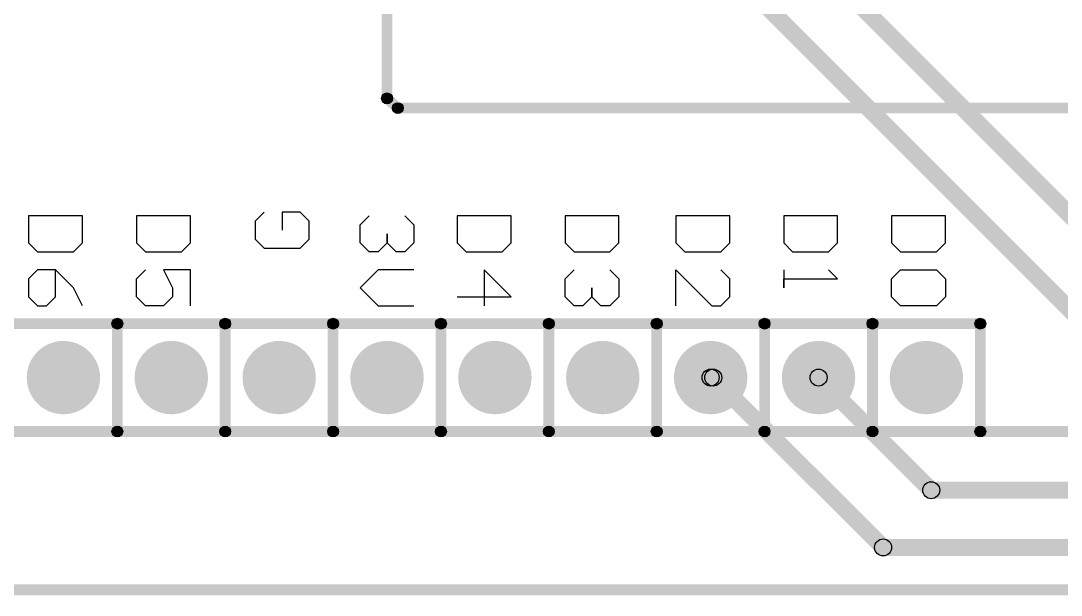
# Model space of a CAD drawing. Header units: millimetres. Extents: x 1.24 to 8.03, y 2.12 to 7.05.
# Drawn here: x 2.468 to 3.433, y 2.121 to 2.654 of the extents above; entities that cross this region are included whole.
import ezdxf

# ---------------------------------------------------------------- set-up
doc = ezdxf.new("R2010")
doc.units = ezdxf.units.MM
doc.header["$MEASUREMENT"] = 0
for name, color, linetype in [('BottomLayer', 5, 'Continuous'), ('BottomSolder', 6, 'Continuous'), ('KeepOutLayer', 6, 'Continuous'), ('MultiLayer', 9, 'Continuous'), ('PadHoleLayer', 156, 'Continuous'), ('TopLayer', 1, 'Continuous'), ('TopOverlay', 2, 'Continuous'), ('TopSolder', 216, 'Continuous')]:
    doc.layers.add(name, color=color, linetype=linetype)

# ---------------------------------------------------------------- blocks, each defined once
blk = doc.blocks.new('NODEMCU_V3_LOLIN_3')
at = {"layer": 'BottomLayer'}
h = blk.add_hatch(color=5, dxfattribs=at)
edge = h.paths.add_edge_path()
edge.add_arc((0.55, 0.7), 0.03, 0, 360)
h = blk.add_hatch(color=5, dxfattribs=at)
edge = h.paths.add_edge_path()
edge.add_arc((0.55, 0.6), 0.03, 0, 360)
h = blk.add_hatch(color=5, dxfattribs=at)
edge = h.paths.add_edge_path()
edge.add_arc((0.55, 0.5), 0.03, 0, 360)
h = blk.add_hatch(color=5, dxfattribs=at)
edge = h.paths.add_edge_path()
edge.add_arc((0.55, 0.4), 0.03, 0, 360)
h = blk.add_hatch(color=5, dxfattribs=at)
edge = h.paths.add_edge_path()
edge.add_arc((0.55, 0.3), 0.03, 0, 360)
h = blk.add_hatch(color=5, dxfattribs=at)
edge = h.paths.add_edge_path()
edge.add_arc((0.55, 0.2), 0.03, 0, 360)
h = blk.add_hatch(color=5, dxfattribs=at)
edge = h.paths.add_edge_path()
edge.add_arc((0.55, 0.1), 0.03, 0, 360)
h = blk.add_hatch(color=5, dxfattribs=at)
edge = h.paths.add_edge_path()
edge.add_arc((0.55, 0), 0.03, 0, 360)
h = blk.add_hatch(color=5, dxfattribs=at)
edge = h.paths.add_edge_path()
edge.add_arc((0.55, -0.1), 0.03, 0, 360)
at = {"layer": 'BottomSolder'}
h = blk.add_hatch(color=6, dxfattribs=at)
edge = h.paths.add_edge_path()
edge.add_arc((0.55, 0.7), 0.034, 0, 360)
h = blk.add_hatch(color=6, dxfattribs=at)
edge = h.paths.add_edge_path()
edge.add_arc((0.55, 0.6), 0.034, 0, 360)
h = blk.add_hatch(color=6, dxfattribs=at)
edge = h.paths.add_edge_path()
edge.add_arc((0.55, 0.5), 0.034, 0, 360)
h = blk.add_hatch(color=6, dxfattribs=at)
edge = h.paths.add_edge_path()
edge.add_arc((0.55, 0.4), 0.034, 0, 360)
h = blk.add_hatch(color=6, dxfattribs=at)
edge = h.paths.add_edge_path()
edge.add_arc((0.55, 0.3), 0.034, 0, 360)
h = blk.add_hatch(color=6, dxfattribs=at)
edge = h.paths.add_edge_path()
edge.add_arc((0.55, 0.2), 0.034, 0, 360)
h = blk.add_hatch(color=6, dxfattribs=at)
edge = h.paths.add_edge_path()
edge.add_arc((0.55, 0.1), 0.034, 0, 360)
h = blk.add_hatch(color=6, dxfattribs=at)
edge = h.paths.add_edge_path()
edge.add_arc((0.55, 0), 0.034, 0, 360)
h = blk.add_hatch(color=6, dxfattribs=at)
edge = h.paths.add_edge_path()
edge.add_arc((0.55, -0.1), 0.034, 0, 360)
at = {"layer": 'MultiLayer'}
h = blk.add_hatch(color=9, dxfattribs=at)
edge = h.paths.add_edge_path()
edge.add_arc((0.55, 0.7), 0.03, 0, 360)
h = blk.add_hatch(color=9, dxfattribs=at)
edge = h.paths.add_edge_path()
edge.add_arc((0.55, 0.6), 0.03, 0, 360)
h = blk.add_hatch(color=9, dxfattribs=at)
edge = h.paths.add_edge_path()
edge.add_arc((0.55, 0.5), 0.03, 0, 360)
h = blk.add_hatch(color=9, dxfattribs=at)
edge = h.paths.add_edge_path()
edge.add_arc((0.55, 0.4), 0.03, 0, 360)
h = blk.add_hatch(color=9, dxfattribs=at)
edge = h.paths.add_edge_path()
edge.add_arc((0.55, 0.3), 0.03, 0, 360)
h = blk.add_hatch(color=9, dxfattribs=at)
edge = h.paths.add_edge_path()
edge.add_arc((0.55, 0.2), 0.03, 0, 360)
h = blk.add_hatch(color=9, dxfattribs=at)
edge = h.paths.add_edge_path()
edge.add_arc((0.55, 0.1), 0.03, 0, 360)
h = blk.add_hatch(color=9, dxfattribs=at)
edge = h.paths.add_edge_path()
edge.add_arc((0.55, 0), 0.03, 0, 360)
h = blk.add_hatch(color=9, dxfattribs=at)
edge = h.paths.add_edge_path()
edge.add_arc((0.55, -0.1), 0.03, 0, 360)
at = {"layer": 'PadHoleLayer'}
h = blk.add_hatch(color=156, dxfattribs=at)
edge = h.paths.add_edge_path()
edge.add_arc((0.55, 0.7), 0.018, 0, 360)
h = blk.add_hatch(color=156, dxfattribs=at)
edge = h.paths.add_edge_path()
edge.add_arc((0.55, 0.6), 0.018, 0, 360)
h = blk.add_hatch(color=156, dxfattribs=at)
edge = h.paths.add_edge_path()
edge.add_arc((0.55, 0.5), 0.018, 0, 360)
h = blk.add_hatch(color=156, dxfattribs=at)
edge = h.paths.add_edge_path()
edge.add_arc((0.55, 0.4), 0.018, 0, 360)
h = blk.add_hatch(color=156, dxfattribs=at)
edge = h.paths.add_edge_path()
edge.add_arc((0.55, 0.3), 0.018, 0, 360)
h = blk.add_hatch(color=156, dxfattribs=at)
edge = h.paths.add_edge_path()
edge.add_arc((0.55, 0.2), 0.018, 0, 360)
h = blk.add_hatch(color=156, dxfattribs=at)
edge = h.paths.add_edge_path()
edge.add_arc((0.55, 0.1), 0.018, 0, 360)
h = blk.add_hatch(color=156, dxfattribs=at)
edge = h.paths.add_edge_path()
edge.add_arc((0.55, 0), 0.018, 0, 360)
h = blk.add_hatch(color=156, dxfattribs=at)
edge = h.paths.add_edge_path()
edge.add_arc((0.55, -0.1), 0.018, 0, 360)
at = {"layer": 'TopLayer'}
h = blk.add_hatch(color=1, dxfattribs=at)
edge = h.paths.add_edge_path()
edge.add_arc((0.55, 0.7), 0.03, 0, 360)
h = blk.add_hatch(color=1, dxfattribs=at)
edge = h.paths.add_edge_path()
edge.add_arc((0.55, 0.6), 0.03, 0, 360)
h = blk.add_hatch(color=1, dxfattribs=at)
edge = h.paths.add_edge_path()
edge.add_arc((0.55, 0.5), 0.03, 0, 360)
h = blk.add_hatch(color=1, dxfattribs=at)
edge = h.paths.add_edge_path()
edge.add_arc((0.55, 0.4), 0.03, 0, 360)
h = blk.add_hatch(color=1, dxfattribs=at)
edge = h.paths.add_edge_path()
edge.add_arc((0.55, 0.3), 0.03, 0, 360)
h = blk.add_hatch(color=1, dxfattribs=at)
edge = h.paths.add_edge_path()
edge.add_arc((0.55, 0.2), 0.03, 0, 360)
h = blk.add_hatch(color=1, dxfattribs=at)
edge = h.paths.add_edge_path()
edge.add_arc((0.55, 0.1), 0.03, 0, 360)
h = blk.add_hatch(color=1, dxfattribs=at)
edge = h.paths.add_edge_path()
edge.add_arc((0.55, 0), 0.03, 0, 360)
h = blk.add_hatch(color=1, dxfattribs=at)
edge = h.paths.add_edge_path()
edge.add_arc((0.55, -0.1), 0.03, 0, 360)
at = {"layer": 'TopOverlay'}
for points in [[(0.305, 0.21), (0.295, 0.21), (0.295, 1.1), (0.305, 1.1)], [(0.605, -1.05), (0.595, -1.05), (0.595, 1.06), (0.605, 1.06)], [(0.6, 0.755), (0.6, 0.745), (0.5, 0.745), (0.5, 0.755)], [(0.505, -0.75), (0.495, -0.75), (0.495, 0.75), (0.505, 0.75)], [(0.6, 0.655), (0.6, 0.645), (0.5, 0.645), (0.5, 0.655)], [(0.6, 0.555), (0.6, 0.545), (0.5, 0.545), (0.5, 0.555)], [(0.6, 0.455), (0.6, 0.445), (0.5, 0.445), (0.5, 0.455)], [(0.6, 0.355), (0.6, 0.345), (0.5, 0.345), (0.5, 0.355)], [(0.6, 0.255), (0.6, 0.245), (0.5, 0.245), (0.5, 0.255)], [(0.29472, 0.19666), (0.28728, 0.20334), (0.29628, 0.21334), (0.30372, 0.20666)], [(0.291, 0.205), (0.291, 0.195), (-0.2941, 0.195), (-0.2941, 0.205)], [(0.6, 0.155), (0.6, 0.145), (0.5, 0.145), (0.5, 0.155)], [(0.6, 0.055), (0.6, 0.045), (0.5, 0.045), (0.5, 0.055)], [(0.6, -0.045), (0.6, -0.055), (0.5, -0.055), (0.5, -0.045)]]:
    blk.add_hatch(color=2, dxfattribs=at).paths.add_polyline_path(points)
h = blk.add_hatch(color=2, dxfattribs=at)
edge = h.paths.add_edge_path()
edge.add_arc((0.5, 0.75), 0.005, 0, 360)
h = blk.add_hatch(color=2, dxfattribs=at)
edge = h.paths.add_edge_path()
edge.add_arc((0.5, 0.75), 0.005, 0, 360)
h = blk.add_hatch(color=2, dxfattribs=at)
edge = h.paths.add_edge_path()
edge.add_arc((0.6, 0.75), 0.005, 0, 360)
h = blk.add_hatch(color=2, dxfattribs=at)
edge = h.paths.add_edge_path()
edge.add_arc((0.5, 0.65), 0.005, 0, 360)
h = blk.add_hatch(color=2, dxfattribs=at)
edge = h.paths.add_edge_path()
edge.add_arc((0.6, 0.65), 0.005, 0, 360)
h = blk.add_hatch(color=2, dxfattribs=at)
edge = h.paths.add_edge_path()
edge.add_arc((0.5, 0.55), 0.005, 0, 360)
h = blk.add_hatch(color=2, dxfattribs=at)
edge = h.paths.add_edge_path()
edge.add_arc((0.6, 0.55), 0.005, 0, 360)
h = blk.add_hatch(color=2, dxfattribs=at)
edge = h.paths.add_edge_path()
edge.add_arc((0.5, 0.45), 0.005, 0, 360)
h = blk.add_hatch(color=2, dxfattribs=at)
edge = h.paths.add_edge_path()
edge.add_arc((0.6, 0.45), 0.005, 0, 360)
h = blk.add_hatch(color=2, dxfattribs=at)
edge = h.paths.add_edge_path()
edge.add_arc((0.5, 0.35), 0.005, 0, 360)
h = blk.add_hatch(color=2, dxfattribs=at)
edge = h.paths.add_edge_path()
edge.add_arc((0.6, 0.35), 0.005, 0, 360)
h = blk.add_hatch(color=2, dxfattribs=at)
edge = h.paths.add_edge_path()
edge.add_arc((0.5, 0.25), 0.005, 0, 360)
h = blk.add_hatch(color=2, dxfattribs=at)
edge = h.paths.add_edge_path()
edge.add_arc((0.6, 0.25), 0.005, 0, 360)
h = blk.add_hatch(color=2, dxfattribs=at)
edge = h.paths.add_edge_path()
edge.add_arc((0.3, 0.21), 0.005, 0, 360)
h = blk.add_hatch(color=2, dxfattribs=at)
edge = h.paths.add_edge_path()
edge.add_arc((0.3, 0.21), 0.005, 0, 360)
h = blk.add_hatch(color=2, dxfattribs=at)
edge = h.paths.add_edge_path()
edge.add_arc((0.291, 0.2), 0.005, 0, 360)
h = blk.add_hatch(color=2, dxfattribs=at)
edge = h.paths.add_edge_path()
edge.add_arc((0.291, 0.2), 0.005, 0, 360)
h = blk.add_hatch(color=2, dxfattribs=at)
edge = h.paths.add_edge_path()
edge.add_arc((0.5, 0.15), 0.005, 0, 360)
h = blk.add_hatch(color=2, dxfattribs=at)
edge = h.paths.add_edge_path()
edge.add_arc((0.6, 0.15), 0.005, 0, 360)
h = blk.add_hatch(color=2, dxfattribs=at)
edge = h.paths.add_edge_path()
edge.add_arc((0.5, 0.05), 0.005, 0, 360)
h = blk.add_hatch(color=2, dxfattribs=at)
edge = h.paths.add_edge_path()
edge.add_arc((0.6, 0.05), 0.005, 0, 360)
h = blk.add_hatch(color=2, dxfattribs=at)
edge = h.paths.add_edge_path()
edge.add_arc((0.5, -0.05), 0.005, 0, 360)
h = blk.add_hatch(color=2, dxfattribs=at)
edge = h.paths.add_edge_path()
edge.add_arc((0.6, -0.05), 0.005, 0, 360)
at = {"layer": 'TopSolder'}
h = blk.add_hatch(color=216, dxfattribs=at)
edge = h.paths.add_edge_path()
edge.add_arc((0.55, 0.7), 0.034, 0, 360)
h = blk.add_hatch(color=216, dxfattribs=at)
edge = h.paths.add_edge_path()
edge.add_arc((0.55, 0.6), 0.034, 0, 360)
h = blk.add_hatch(color=216, dxfattribs=at)
edge = h.paths.add_edge_path()
edge.add_arc((0.55, 0.5), 0.034, 0, 360)
h = blk.add_hatch(color=216, dxfattribs=at)
edge = h.paths.add_edge_path()
edge.add_arc((0.55, 0.4), 0.034, 0, 360)
h = blk.add_hatch(color=216, dxfattribs=at)
edge = h.paths.add_edge_path()
edge.add_arc((0.55, 0.3), 0.034, 0, 360)
h = blk.add_hatch(color=216, dxfattribs=at)
edge = h.paths.add_edge_path()
edge.add_arc((0.55, 0.2), 0.034, 0, 360)
h = blk.add_hatch(color=216, dxfattribs=at)
edge = h.paths.add_edge_path()
edge.add_arc((0.55, 0.1), 0.034, 0, 360)
h = blk.add_hatch(color=216, dxfattribs=at)
edge = h.paths.add_edge_path()
edge.add_arc((0.55, 0), 0.034, 0, 360)
h = blk.add_hatch(color=216, dxfattribs=at)
edge = h.paths.add_edge_path()
edge.add_arc((0.55, -0.1), 0.034, 0, 360)
at = {"layer": 'TopOverlay'}
for p, q in [((0.4, 0.71768), (0.4, 0.6677)), ((0.42499, 0.71768), (0.4, 0.71768)), ((0.43332, 0.70935), (0.42499, 0.71768)), ((0.44998, 0.70935), (0.45831, 0.71768)), ((0.45831, 0.71768), (0.47498, 0.71768)), ((0.47498, 0.71768), (0.48331, 0.70935)), ((0.43332, 0.67603), (0.43332, 0.70935)), ((0.44998, 0.67603), (0.44998, 0.70935)), ((0.48331, 0.70935), (0.48331, 0.67603)), ((0.42499, 0.6677), (0.43332, 0.67603)), ((0.45831, 0.6677), (0.44998, 0.67603)), ((0.48331, 0.67603), (0.47498, 0.6677)), ((0.4, 0.6677), (0.42499, 0.6677)), ((0.47498, 0.6677), (0.45831, 0.6677)), ((0.4, 0.61768), (0.4, 0.5677)), ((0.42499, 0.61768), (0.4, 0.61768)), ((0.43332, 0.60935), (0.42499, 0.61768)), ((0.45831, 0.61768), (0.44998, 0.60935)), ((0.45831, 0.5677), (0.45831, 0.61768)), ((0.43332, 0.57603), (0.43332, 0.60935)), ((0.42499, 0.5677), (0.43332, 0.57603)), ((0.4, 0.5677), (0.42499, 0.5677)), ((0.44998, 0.5677), (0.46665, 0.5677)), ((0.46665, 0.5677), (0.45831, 0.5677)), ((0.4, 0.51768), (0.4, 0.4677)), ((0.42499, 0.51768), (0.4, 0.51768)), ((0.43332, 0.50935), (0.42499, 0.51768)), ((0.45831, 0.51768), (0.44998, 0.50935)), ((0.47498, 0.51768), (0.45831, 0.51768)), ((0.48331, 0.50935), (0.47498, 0.51768)), ((0.43332, 0.47603), (0.43332, 0.50935)), ((0.48331, 0.50102), (0.48331, 0.50935)), ((0.44998, 0.4677), (0.48331, 0.50102)), ((0.42499, 0.4677), (0.43332, 0.47603)), ((0.4, 0.4677), (0.42499, 0.4677)), ((0.48331, 0.4677), (0.44998, 0.4677)), ((0.4, 0.41498), (0.4, 0.365)), ((0.42499, 0.41498), (0.4, 0.41498)), ((0.43332, 0.40665), (0.42499, 0.41498)), ((0.44998, 0.40665), (0.45831, 0.41498)), ((0.45831, 0.41498), (0.47498, 0.41498)), ((0.47498, 0.41498), (0.48331, 0.40665)), ((0.43332, 0.37333), (0.43332, 0.40665)), ((0.48331, 0.40665), (0.48331, 0.39832)), ((0.48331, 0.39832), (0.47498, 0.38999)), ((0.47498, 0.38999), (0.46665, 0.38999)), ((0.46665, 0.38999), (0.47498, 0.38999)), ((0.47498, 0.38999), (0.48331, 0.38166)), ((0.48331, 0.38166), (0.48331, 0.37333)), ((0.42499, 0.365), (0.43332, 0.37333)), ((0.45831, 0.365), (0.44998, 0.37333)), ((0.48331, 0.37333), (0.47498, 0.365)), ((0.4, 0.365), (0.42499, 0.365)), ((0.47498, 0.365), (0.45831, 0.365)), ((0.4, 0.31498), (0.4, 0.265)), ((0.42499, 0.31498), (0.4, 0.31498)), ((0.43332, 0.30665), (0.42499, 0.31498)), ((0.47498, 0.31498), (0.44998, 0.28999)), ((0.47498, 0.265), (0.47498, 0.31498)), ((0.43332, 0.27333), (0.43332, 0.30665)), ((0.44998, 0.28999), (0.48331, 0.28999)), ((0.42499, 0.265), (0.43332, 0.27333)), ((0.4, 0.265), (0.42499, 0.265)), ((0.4, 0.21665), (0.40833, 0.22498)), ((0.40833, 0.22498), (0.42499, 0.22498)), ((0.42499, 0.22498), (0.43332, 0.21665)), ((0.44998, 0.22498), (0.44998, 0.19166)), ((0.48331, 0.19166), (0.48331, 0.22498)), ((0.43332, 0.21665), (0.43332, 0.20832)), ((0.43332, 0.20832), (0.42499, 0.19999)), ((0.42499, 0.19999), (0.41666, 0.19999)), ((0.41666, 0.19999), (0.42499, 0.19999)), ((0.42499, 0.19999), (0.43332, 0.19166)), ((0.40833, 0.175), (0.4, 0.18333)), ((0.43332, 0.18333), (0.42499, 0.175)), ((0.43332, 0.19166), (0.43332, 0.18333)), ((0.44998, 0.19166), (0.46665, 0.175)), ((0.46665, 0.175), (0.48331, 0.19166)), ((0.42499, 0.175), (0.40833, 0.175)), ((0.40501, 0.1277), (0.39668, 0.11937)), ((0.42167, 0.1277), (0.40501, 0.1277)), ((0.43, 0.11937), (0.42167, 0.1277)), ((0.39668, 0.11937), (0.39668, 0.10271)), ((0.43, 0.08605), (0.43, 0.11937)), ((0.39668, 0.10271), (0.41334, 0.10271)), ((0.39668, 0.08605), (0.40501, 0.07772)), ((0.40501, 0.07772), (0.42167, 0.07772)), ((0.42167, 0.07772), (0.43, 0.08605)), ((0.4, 0.01768), (0.4, -0.0323)), ((0.42499, 0.01768), (0.4, 0.01768)), ((0.43332, 0.00935), (0.42499, 0.01768)), ((0.48331, 0.01768), (0.44998, 0.01768)), ((0.44998, 0.01768), (0.44998, -0.00731)), ((0.43332, -0.02397), (0.43332, 0.00935)), ((0.44998, -0.00731), (0.46665, 0.00102)), ((0.46665, 0.00102), (0.47498, 0.00102)), ((0.47498, 0.00102), (0.48331, -0.00731)), ((0.48331, -0.00731), (0.48331, -0.02397)), ((0.42499, -0.0323), (0.43332, -0.02397)), ((0.45831, -0.0323), (0.44998, -0.02397)), ((0.48331, -0.02397), (0.47498, -0.0323)), ((0.4, -0.0323), (0.42499, -0.0323)), ((0.47498, -0.0323), (0.45831, -0.0323)), ((0.4, -0.08232), (0.4, -0.1323)), ((0.42499, -0.08232), (0.4, -0.08232)), ((0.43332, -0.09065), (0.42499, -0.08232)), ((0.48331, -0.08232), (0.46665, -0.09065)), ((0.43332, -0.12397), (0.43332, -0.09065)), ((0.46665, -0.09065), (0.44998, -0.10731)), ((0.44998, -0.10731), (0.44998, -0.12397)), ((0.47498, -0.10731), (0.44998, -0.10731)), ((0.48331, -0.11564), (0.47498, -0.10731)), ((0.48331, -0.12397), (0.48331, -0.11564)), ((0.42499, -0.1323), (0.43332, -0.12397)), ((0.44998, -0.12397), (0.45831, -0.1323)), ((0.47498, -0.1323), (0.48331, -0.12397)), ((0.4, -0.1323), (0.42499, -0.1323)), ((0.45831, -0.1323), (0.47498, -0.1323))]:
    blk.add_line(p, q, dxfattribs=at)
for centre in [(0.5, 0.75), (0.5, 0.75), (0.6, 0.75), (0.5, 0.65), (0.6, 0.65), (0.5, 0.55), (0.6, 0.55), (0.5, 0.45), (0.6, 0.45), (0.5, 0.35), (0.6, 0.35), (0.5, 0.25), (0.6, 0.25), (0.3, 0.21), (0.3, 0.21), (0.291, 0.2), (0.291, 0.2), (0.5, 0.15), (0.6, 0.15), (0.5, 0.05), (0.6, 0.05), (0.5, -0.05), (0.6, -0.05)]:
    blk.add_circle(centre, 0.005, dxfattribs=at)

msp = doc.modelspace()

# ---------------------------------------------------------------- hatches: boundary and pattern name
at = {"layer": 'BottomLayer'}
for points in [[(2.6412, 3.26215), (2.65234, 3.27328), (3.59722, 2.3284), (3.58608, 2.31727)], [(2.63223, 3.18341), (2.64336, 3.19454), (3.58824, 2.24966), (3.57711, 2.23853)], [(3.10467, 2.31727), (3.1158, 2.3284), (3.27328, 2.17092), (3.26215, 2.15979)], [(3.10787, 2.31496), (3.10787, 2.33071), (3.11024, 2.33071), (3.11024, 2.31496)], [(3.20231, 2.31727), (3.21344, 2.3284), (3.31793, 2.22391), (3.30679, 2.21278)], [(3.31236, 2.21047), (3.31236, 2.22622), (3.9837, 2.22622), (3.9837, 2.21047)], [(3.26772, 2.15748), (3.26772, 2.17323), (4.03071, 2.17323), (4.03071, 2.15748)]]:
    msp.add_hatch(color=5, dxfattribs=at).paths.add_polyline_path(points)
h = msp.add_hatch(color=5, dxfattribs=at)
edge = h.paths.add_edge_path()
edge.add_arc((3.10787, 2.32283), 0.00787, 0, 360)
h = msp.add_hatch(color=5, dxfattribs=at)
edge = h.paths.add_edge_path()
edge.add_arc((3.11024, 2.32283), 0.00787, 0, 360)
h = msp.add_hatch(color=5, dxfattribs=at)
edge = h.paths.add_edge_path()
edge.add_arc((3.11024, 2.32283), 0.00787, 0, 360)
h = msp.add_hatch(color=5, dxfattribs=at)
edge = h.paths.add_edge_path()
edge.add_arc((3.20787, 2.32283), 0.00787, 0, 360)
h = msp.add_hatch(color=5, dxfattribs=at)
edge = h.paths.add_edge_path()
edge.add_arc((3.31236, 2.21835), 0.00787, 0, 360)
h = msp.add_hatch(color=5, dxfattribs=at)
edge = h.paths.add_edge_path()
edge.add_arc((3.31236, 2.21835), 0.00787, 0, 360)
h = msp.add_hatch(color=5, dxfattribs=at)
edge = h.paths.add_edge_path()
edge.add_arc((3.26772, 2.16535), 0.00787, 0, 360)
h = msp.add_hatch(color=5, dxfattribs=at)
edge = h.paths.add_edge_path()
edge.add_arc((3.26772, 2.16535), 0.00787, 0, 360)
at = {"layer": 'KeepOutLayer'}
msp.add_hatch(color=6, dxfattribs=at).paths.add_polyline_path([(1.49606, 2.12098), (1.49606, 2.13098), (7.79528, 2.13098), (7.79528, 2.12098)])

# ---------------------------------------------------------------- linework, layer by layer
at = {"layer": 'BottomLayer'}
for centre in [(3.10787, 2.32283), (3.11024, 2.32283), (3.11024, 2.32283), (3.20787, 2.32283), (3.31236, 2.21835), (3.31236, 2.21835), (3.26772, 2.16535), (3.26772, 2.16535)]:
    msp.add_circle(centre, 0.00787, dxfattribs=at)

# ---------------------------------------------------------------- block references
at = {"rotation": 270}
msp.add_blockref('NODEMCU_V3_LOLIN_3', (2.60787, 2.87283), dxfattribs=at)

doc.saveas('drawing.dxf')
